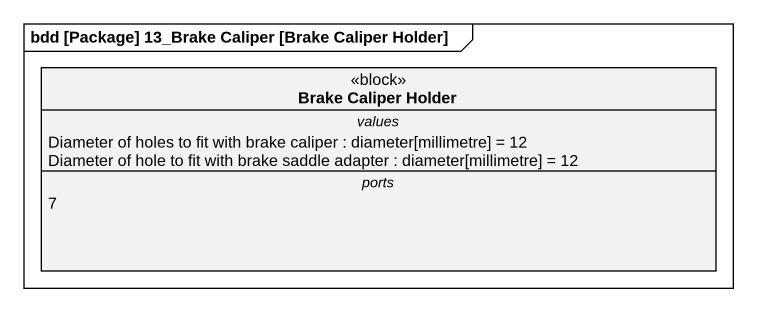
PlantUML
@startuml
mainframe bdd [Package] 13_Brake Caliper [Brake Caliper Holder]
hide circle
hide empty members
class "Brake Caliper Holder" as Brake_Caliper_Holder <<block>> {
  -- values --
  Diameter of holes to fit with brake caliper : diameter[millimetre] = 12
  Diameter of hole to fit with brake saddle adapter : diameter[millimetre] = 12
  -- ports --
  7
}
@enduml
